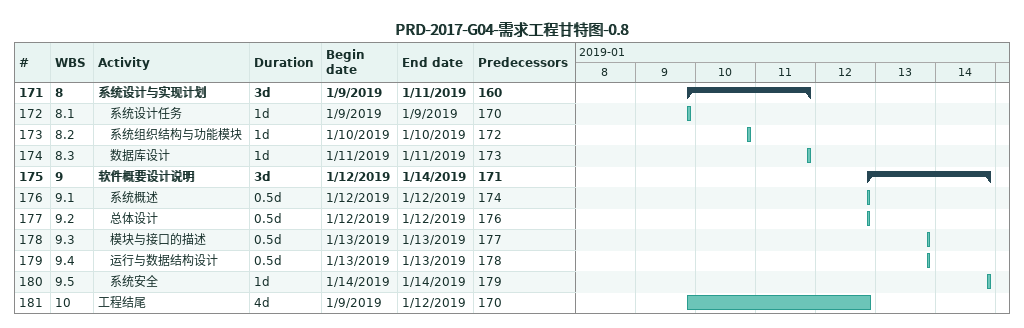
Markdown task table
PRD-2017-G04-需求工程甘特图-0.8

| ID | WBS | Task | Duration | Start | Finish | Predecessors |
|---|---|---|---|---|---|---|
| 171 | 8 | **系统设计与实现计划** | 3d | 2019-01-09 | 2019-01-11 | 160 |
| 172 | 8.1 | 系统设计任务 | 1d | 2019-01-09 | 2019-01-09 | 170 |
| 173 | 8.2 | 系统组织结构与功能模块 | 1d | 2019-01-10 | 2019-01-10 | 172 |
| 174 | 8.3 | 数据库设计 | 1d | 2019-01-11 | 2019-01-11 | 173 |
| 175 | 9 | **软件概要设计说明** | 3d | 2019-01-12 | 2019-01-14 | 171 |
| 176 | 9.1 | 系统概述 | 0.5d | 2019-01-12 | 2019-01-12 | 174 |
| 177 | 9.2 | 总体设计 | 0.5d | 2019-01-12 | 2019-01-12 | 176 |
| 178 | 9.3 | 模块与接口的描述 | 0.5d | 2019-01-13 | 2019-01-13 | 177 |
| 179 | 9.4 | 运行与数据结构设计 | 0.5d | 2019-01-13 | 2019-01-13 | 178 |
| 180 | 9.5 | 系统安全 | 1d | 2019-01-14 | 2019-01-14 | 179 |
| 181 | 10 | 工程结尾 | 4d | 2019-01-09 | 2019-01-12 | 170 |
